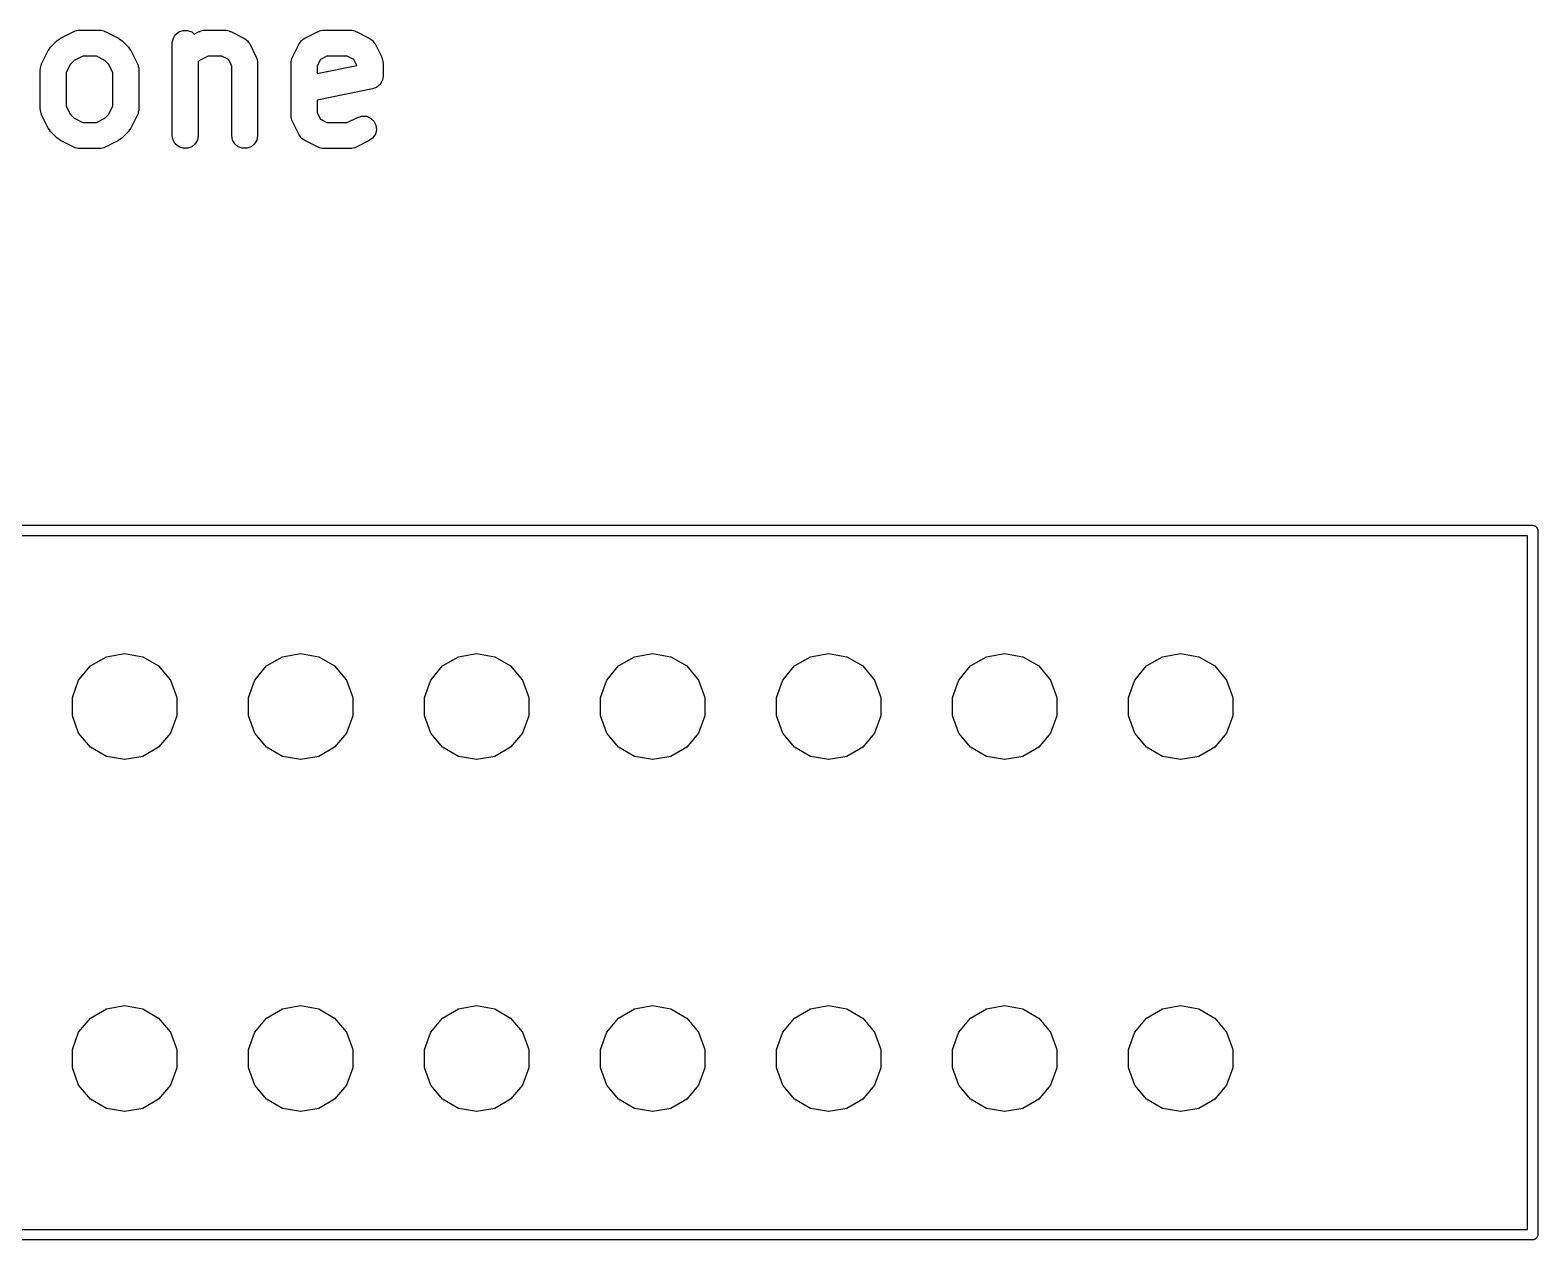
# Model space of a CAD drawing. Extents: x 125.2 to 205.2, y -134.4 to -54.5.
# Drawn here: x 180.61 to 202.37, y -120.72 to -103.27 of the extents above; entities that cross this region are included whole.
import ezdxf

# ---------------------------------------------------------------- set-up
doc = ezdxf.new("R2010")
doc.units = 0
doc.header["$MEASUREMENT"] = 0
doc.layers.add('BLACK', color=7, linetype='CONTINUOUS')

msp = doc.modelspace()

# ---------------------------------------------------------------- linework, layer by layer
at = {"layer": 'Black'}
for p, q in [((181.048, -103.385), (181.239, -103.29)), ((181.239, -103.29), (181.249, -103.287)), ((181.249, -103.287), (181.258, -103.281)), ((181.258, -103.281), (181.28, -103.277)), ((181.28, -103.277), (181.301, -103.271)), ((181.301, -103.271), (181.312, -103.272)), ((181.312, -103.272), (181.323, -103.27)), ((181.323, -103.27), (181.608, -103.27)), ((181.608, -103.27), (181.619, -103.272)), ((181.619, -103.272), (181.63, -103.271)), ((181.63, -103.271), (181.651, -103.277)), ((181.651, -103.277), (181.672, -103.281)), ((181.672, -103.281), (181.682, -103.287)), ((181.682, -103.287), (181.692, -103.29)), ((181.692, -103.29), (181.883, -103.385)), ((182.67, -103.393), (182.703, -103.337)), ((182.703, -103.337), (182.753, -103.295)), ((182.753, -103.295), (182.814, -103.273)), ((182.814, -103.273), (182.879, -103.273)), ((182.879, -103.273), (182.94, -103.295)), ((182.94, -103.295), (182.976, -103.326)), ((182.976, -103.326), (183.048, -103.29)), ((183.048, -103.29), (183.059, -103.287)), ((183.059, -103.287), (183.068, -103.281)), ((183.068, -103.281), (183.09, -103.277)), ((183.09, -103.277), (183.111, -103.271)), ((183.111, -103.271), (183.121, -103.272)), ((183.121, -103.272), (183.132, -103.27)), ((183.132, -103.27), (183.418, -103.27)), ((183.418, -103.27), (183.428, -103.272)), ((183.428, -103.272), (183.439, -103.271)), ((183.439, -103.271), (183.46, -103.277)), ((183.46, -103.277), (183.482, -103.281)), ((183.482, -103.281), (183.491, -103.287)), ((183.491, -103.287), (183.502, -103.29)), ((183.502, -103.29), (183.692, -103.385)), ((184.572, -103.385), (184.762, -103.29)), ((184.762, -103.29), (184.773, -103.287)), ((184.773, -103.287), (184.782, -103.281)), ((184.782, -103.281), (184.804, -103.277)), ((184.804, -103.277), (184.825, -103.271)), ((184.825, -103.271), (184.836, -103.272)), ((184.836, -103.272), (184.846, -103.27)), ((184.846, -103.27), (185.227, -103.27)), ((185.227, -103.27), (185.238, -103.272)), ((185.238, -103.272), (185.249, -103.271)), ((185.249, -103.271), (185.27, -103.277)), ((185.27, -103.277), (185.291, -103.281)), ((185.291, -103.281), (185.301, -103.287)), ((185.301, -103.287), (185.311, -103.29)), ((185.311, -103.29), (185.502, -103.385)), ((180.869, -103.564), (180.887, -103.54)), ((180.887, -103.54), (180.904, -103.515)), ((180.904, -103.515), (180.999, -103.42)), ((180.999, -103.42), (181.024, -103.403)), ((181.024, -103.403), (181.048, -103.385)), ((181.883, -103.385), (181.907, -103.403)), ((181.907, -103.403), (181.931, -103.42)), ((181.931, -103.42), (182.027, -103.515)), ((182.027, -103.515), (182.044, -103.54)), ((182.044, -103.54), (182.062, -103.564)), ((182.659, -103.457), (182.67, -103.393)), ((182.659, -104.791), (182.659, -103.457)), ((183.692, -103.385), (183.714, -103.401)), ((183.714, -103.401), (183.737, -103.417)), ((183.737, -103.417), (183.74, -103.421)), ((183.74, -103.421), (183.744, -103.424)), ((183.744, -103.424), (183.76, -103.447)), ((183.76, -103.447), (183.776, -103.469)), ((183.776, -103.469), (183.871, -103.659)), ((184.393, -103.659), (184.488, -103.469)), ((184.488, -103.469), (184.505, -103.447)), ((184.505, -103.447), (184.52, -103.424)), ((184.52, -103.424), (184.524, -103.421)), ((184.524, -103.421), (184.527, -103.417)), ((184.527, -103.417), (184.55, -103.401)), ((184.55, -103.401), (184.572, -103.385)), ((185.502, -103.385), (185.524, -103.401)), ((185.524, -103.401), (185.547, -103.417)), ((185.547, -103.417), (185.55, -103.421)), ((185.55, -103.421), (185.554, -103.424)), ((185.554, -103.424), (185.569, -103.447)), ((185.569, -103.447), (185.585, -103.469)), ((185.585, -103.469), (185.681, -103.659)), ((180.762, -103.796), (180.765, -103.774)), ((180.765, -103.774), (180.771, -103.765)), ((180.771, -103.765), (180.774, -103.755)), ((180.774, -103.755), (180.869, -103.564)), ((181.191, -103.759), (181.129, -103.883)), ((181.243, -103.707), (181.191, -103.759)), ((181.367, -103.645), (181.243, -103.707)), ((181.564, -103.645), (181.367, -103.645)), ((181.688, -103.707), (181.564, -103.645)), ((181.74, -103.759), (181.688, -103.707)), ((181.802, -103.883), (181.74, -103.759)), ((182.062, -103.564), (182.157, -103.755)), ((182.157, -103.755), (182.16, -103.765)), ((182.16, -103.765), (182.165, -103.774)), ((182.165, -103.774), (182.169, -103.796)), ((183.053, -103.707), (183.034, -103.726)), ((183.034, -103.726), (183.034, -104.791)), ((183.176, -103.645), (183.053, -103.707)), ((183.373, -103.645), (183.176, -103.645)), ((183.468, -103.692), (183.373, -103.645)), ((183.516, -103.787), (183.468, -103.692)), ((183.871, -103.659), (183.874, -103.67)), ((183.874, -103.67), (183.88, -103.679)), ((183.88, -103.679), (183.883, -103.701)), ((183.883, -103.701), (183.89, -103.722)), ((183.89, -103.722), (183.889, -103.732)), ((183.889, -103.732), (183.891, -103.743)), ((183.891, -103.743), (183.891, -104.791)), ((184.373, -103.743), (184.375, -103.732)), ((184.373, -104.505), (184.373, -103.743)), ((184.374, -103.722), (184.381, -103.701)), ((184.375, -103.732), (184.374, -103.722)), ((184.381, -103.701), (184.384, -103.679)), ((184.384, -103.679), (184.39, -103.67)), ((184.39, -103.67), (184.393, -103.659)), ((184.796, -103.692), (184.748, -103.787)), ((184.891, -103.645), (184.796, -103.692)), ((185.183, -103.645), (184.891, -103.645)), ((185.278, -103.692), (185.183, -103.645)), ((185.322, -103.781), (185.278, -103.692)), ((185.681, -103.659), (185.684, -103.67)), ((185.684, -103.67), (185.689, -103.679)), ((185.689, -103.679), (185.693, -103.701)), ((185.693, -103.701), (185.699, -103.722)), ((185.699, -103.722), (185.699, -103.732)), ((185.699, -103.732), (185.701, -103.743)), ((185.701, -103.743), (185.701, -103.934)), ((180.754, -103.838), (180.756, -103.828)), ((180.754, -104.41), (180.754, -103.838)), ((180.755, -103.817), (180.762, -103.796)), ((180.756, -103.828), (180.755, -103.817)), ((181.129, -103.883), (181.129, -104.366)), ((181.802, -104.366), (181.802, -103.883)), ((182.169, -103.796), (182.175, -103.817)), ((182.175, -103.817), (182.175, -103.828)), ((182.175, -103.828), (182.177, -103.838)), ((182.177, -103.838), (182.177, -104.41)), ((183.516, -104.791), (183.516, -103.787)), ((184.748, -103.895), (185.322, -103.781)), ((184.748, -103.787), (184.748, -103.895)), ((185.689, -103.998), (185.674, -104.024)), ((185.69, -103.996), (185.689, -103.998)), ((185.691, -103.994), (185.69, -103.996)), ((185.695, -103.964), (185.691, -103.994)), ((185.701, -103.934), (185.695, -103.964)), ((185.55, -104.117), (184.748, -104.278)), ((185.578, -104.106), (185.55, -104.117)), ((185.607, -104.096), (185.578, -104.106)), ((185.608, -104.095), (185.607, -104.096)), ((185.61, -104.094), (185.608, -104.095)), ((185.633, -104.074), (185.61, -104.094)), ((185.657, -104.054), (185.633, -104.074)), ((185.658, -104.052), (185.657, -104.054)), ((185.659, -104.051), (185.658, -104.052)), ((185.674, -104.024), (185.659, -104.051)), ((180.756, -104.42), (180.754, -104.41)), ((180.755, -104.431), (180.756, -104.42)), ((180.762, -104.452), (180.755, -104.431)), ((181.129, -104.366), (181.191, -104.489)), ((181.74, -104.489), (181.802, -104.366)), ((182.175, -104.431), (182.169, -104.452)), ((182.177, -104.41), (182.175, -104.42)), ((182.175, -104.42), (182.175, -104.431)), ((184.748, -104.278), (184.748, -104.461)), ((180.765, -104.474), (180.762, -104.452)), ((180.771, -104.483), (180.765, -104.474)), ((180.774, -104.494), (180.771, -104.483)), ((180.869, -104.684), (180.774, -104.494)), ((181.191, -104.489), (181.243, -104.541)), ((181.243, -104.541), (181.367, -104.603)), ((181.367, -104.603), (181.564, -104.603)), ((181.564, -104.603), (181.688, -104.541)), ((181.688, -104.541), (181.74, -104.489)), ((182.157, -104.494), (182.062, -104.684)), ((182.16, -104.483), (182.157, -104.494)), ((182.165, -104.474), (182.16, -104.483)), ((182.169, -104.452), (182.165, -104.474)), ((184.375, -104.516), (184.373, -104.505)), ((184.374, -104.526), (184.375, -104.516)), ((184.381, -104.548), (184.374, -104.526)), ((184.384, -104.569), (184.381, -104.548)), ((184.39, -104.579), (184.384, -104.569)), ((184.393, -104.589), (184.39, -104.579)), ((184.488, -104.779), (184.393, -104.589)), ((184.748, -104.461), (184.796, -104.556)), ((184.796, -104.556), (184.891, -104.603)), ((184.891, -104.603), (185.183, -104.603)), ((185.183, -104.603), (185.334, -104.528)), ((185.334, -104.528), (185.396, -104.509)), ((185.396, -104.509), (185.461, -104.513)), ((185.461, -104.513), (185.521, -104.539)), ((185.521, -104.539), (185.568, -104.584)), ((185.568, -104.584), (185.597, -104.642)), ((185.597, -104.642), (185.605, -104.707)), ((180.887, -104.708), (180.869, -104.684)), ((180.904, -104.733), (180.887, -104.708)), ((180.999, -104.828), (180.904, -104.733)), ((181.024, -104.845), (180.999, -104.828)), ((181.048, -104.863), (181.024, -104.845)), ((181.239, -104.958), (181.048, -104.863)), ((181.883, -104.863), (181.692, -104.958)), ((181.907, -104.845), (181.883, -104.863)), ((181.931, -104.828), (181.907, -104.845)), ((182.027, -104.733), (181.931, -104.828)), ((182.044, -104.708), (182.027, -104.733)), ((182.062, -104.684), (182.044, -104.708)), ((182.67, -104.855), (182.659, -104.791)), ((182.703, -104.911), (182.67, -104.855)), ((183.023, -104.855), (182.99, -104.911)), ((183.034, -104.791), (183.023, -104.855)), ((183.527, -104.855), (183.516, -104.791)), ((183.56, -104.911), (183.527, -104.855)), ((183.88, -104.855), (183.847, -104.911)), ((183.891, -104.791), (183.88, -104.855)), ((184.505, -104.801), (184.488, -104.779)), ((184.52, -104.824), (184.505, -104.801)), ((184.524, -104.828), (184.52, -104.824)), ((184.527, -104.832), (184.524, -104.828)), ((184.55, -104.847), (184.527, -104.832)), ((184.572, -104.863), (184.55, -104.847)), ((184.762, -104.958), (184.572, -104.863)), ((185.502, -104.863), (185.311, -104.958)), ((185.554, -104.824), (185.502, -104.863)), ((185.59, -104.77), (185.554, -104.824)), ((185.605, -104.707), (185.59, -104.77)), ((181.249, -104.962), (181.239, -104.958)), ((181.258, -104.967), (181.249, -104.962)), ((181.28, -104.971), (181.258, -104.967)), ((181.301, -104.977), (181.28, -104.971)), ((181.312, -104.976), (181.301, -104.977)), ((181.323, -104.978), (181.312, -104.976)), ((181.608, -104.978), (181.323, -104.978)), ((181.619, -104.976), (181.608, -104.978)), ((181.63, -104.977), (181.619, -104.976)), ((181.651, -104.971), (181.63, -104.977)), ((181.672, -104.967), (181.651, -104.971)), ((181.682, -104.962), (181.672, -104.967)), ((181.692, -104.958), (181.682, -104.962)), ((182.753, -104.953), (182.703, -104.911)), ((182.814, -104.975), (182.753, -104.953)), ((182.879, -104.975), (182.814, -104.975)), ((182.94, -104.953), (182.879, -104.975)), ((182.99, -104.911), (182.94, -104.953)), ((183.61, -104.953), (183.56, -104.911)), ((183.671, -104.975), (183.61, -104.953)), ((183.736, -104.975), (183.671, -104.975)), ((183.797, -104.953), (183.736, -104.975)), ((183.847, -104.911), (183.797, -104.953)), ((184.773, -104.962), (184.762, -104.958)), ((184.782, -104.967), (184.773, -104.962)), ((184.804, -104.971), (184.782, -104.967)), ((184.825, -104.977), (184.804, -104.971)), ((184.836, -104.976), (184.825, -104.977)), ((184.846, -104.978), (184.836, -104.976)), ((185.227, -104.978), (184.846, -104.978)), ((185.238, -104.976), (185.227, -104.978)), ((185.249, -104.977), (185.238, -104.976)), ((185.27, -104.971), (185.249, -104.977)), ((185.291, -104.967), (185.27, -104.971)), ((185.301, -104.962), (185.291, -104.967)), ((185.311, -104.958), (185.301, -104.962)), ((131.17, -110.415), (202.29, -110.415)), ((202.29, -110.415), (202.296, -110.416)), ((202.296, -110.416), (202.303, -110.416)), ((202.303, -110.416), (202.309, -110.418)), ((202.309, -110.418), (202.316, -110.42)), ((202.316, -110.42), (202.321, -110.423)), ((202.321, -110.423), (202.327, -110.425)), ((202.327, -110.425), (202.333, -110.429)), ((202.333, -110.429), (202.338, -110.433)), ((202.338, -110.433), (202.342, -110.438)), ((202.342, -110.438), (202.347, -110.442)), ((202.347, -110.442), (202.351, -110.447)), ((202.351, -110.447), (202.355, -110.453)), ((202.355, -110.453), (202.357, -110.459)), ((202.357, -110.459), (202.36, -110.464)), ((202.36, -110.464), (202.362, -110.471)), ((202.362, -110.471), (202.364, -110.477)), ((202.364, -110.477), (202.364, -110.484)), ((202.364, -110.484), (202.365, -110.49)), ((202.365, -110.49), (202.365, -120.65)), ((202.215, -110.565), (131.245, -110.565)), ((202.215, -120.575), (202.215, -110.565)), ((181.708, -112.311), (181.97, -112.265)), ((181.97, -112.265), (182.232, -112.311)), ((184.248, -112.311), (184.51, -112.265)), ((184.51, -112.265), (184.772, -112.311)), ((186.788, -112.311), (187.05, -112.265)), ((187.05, -112.265), (187.312, -112.311)), ((189.328, -112.311), (189.59, -112.265)), ((189.59, -112.265), (189.852, -112.311)), ((191.868, -112.311), (192.13, -112.265)), ((192.13, -112.265), (192.392, -112.311)), ((194.408, -112.311), (194.67, -112.265)), ((194.67, -112.265), (194.932, -112.311)), ((196.948, -112.311), (197.21, -112.265)), ((197.21, -112.265), (197.472, -112.311)), ((181.308, -112.648), (181.478, -112.444)), ((181.478, -112.444), (181.708, -112.311)), ((182.232, -112.311), (182.462, -112.444)), ((182.462, -112.444), (182.632, -112.648)), ((183.848, -112.648), (184.018, -112.444)), ((184.018, -112.444), (184.248, -112.311)), ((184.772, -112.311), (185.002, -112.444)), ((185.002, -112.444), (185.172, -112.648)), ((186.388, -112.648), (186.558, -112.444)), ((186.558, -112.444), (186.788, -112.311)), ((187.312, -112.311), (187.542, -112.444)), ((187.542, -112.444), (187.712, -112.648)), ((188.928, -112.648), (189.098, -112.444)), ((189.098, -112.444), (189.328, -112.311)), ((189.852, -112.311), (190.082, -112.444)), ((190.082, -112.444), (190.252, -112.648)), ((191.468, -112.648), (191.638, -112.444)), ((191.638, -112.444), (191.868, -112.311)), ((192.392, -112.311), (192.622, -112.444)), ((192.622, -112.444), (192.792, -112.648)), ((194.008, -112.648), (194.178, -112.444)), ((194.178, -112.444), (194.408, -112.311)), ((194.932, -112.311), (195.162, -112.444)), ((195.162, -112.444), (195.332, -112.648)), ((196.548, -112.648), (196.718, -112.444)), ((196.718, -112.444), (196.948, -112.311)), ((197.472, -112.311), (197.702, -112.444)), ((197.702, -112.444), (197.872, -112.648)), ((181.217, -112.897), (181.308, -112.648)), ((182.632, -112.648), (182.723, -112.897)), ((183.757, -112.897), (183.848, -112.648)), ((185.172, -112.648), (185.263, -112.897)), ((186.297, -112.897), (186.388, -112.648)), ((187.712, -112.648), (187.803, -112.897)), ((188.837, -112.897), (188.928, -112.648)), ((190.252, -112.648), (190.343, -112.897)), ((191.377, -112.897), (191.468, -112.648)), ((192.792, -112.648), (192.883, -112.897)), ((193.917, -112.897), (194.008, -112.648)), ((195.332, -112.648), (195.423, -112.897)), ((196.457, -112.897), (196.548, -112.648)), ((197.872, -112.648), (197.963, -112.897)), ((181.217, -113.163), (181.217, -112.897)), ((182.723, -112.897), (182.723, -113.163)), ((183.757, -113.163), (183.757, -112.897)), ((185.263, -112.897), (185.263, -113.163)), ((186.297, -113.163), (186.297, -112.897)), ((187.803, -112.897), (187.803, -113.163)), ((188.837, -113.163), (188.837, -112.897)), ((190.343, -112.897), (190.343, -113.163)), ((191.377, -113.163), (191.377, -112.897)), ((192.883, -112.897), (192.883, -113.163)), ((193.917, -113.163), (193.917, -112.897)), ((195.423, -112.897), (195.423, -113.163)), ((196.457, -113.163), (196.457, -112.897)), ((197.963, -112.897), (197.963, -113.163)), ((181.308, -113.412), (181.217, -113.163)), ((182.723, -113.163), (182.632, -113.412)), ((183.848, -113.412), (183.757, -113.163)), ((185.263, -113.163), (185.172, -113.412)), ((186.388, -113.412), (186.297, -113.163)), ((187.803, -113.163), (187.712, -113.412)), ((188.928, -113.412), (188.837, -113.163)), ((190.343, -113.163), (190.252, -113.412)), ((191.468, -113.412), (191.377, -113.163)), ((192.883, -113.163), (192.792, -113.412)), ((194.008, -113.412), (193.917, -113.163)), ((195.423, -113.163), (195.332, -113.412)), ((196.548, -113.412), (196.457, -113.163)), ((197.963, -113.163), (197.872, -113.412)), ((181.478, -113.616), (181.308, -113.412)), ((182.632, -113.412), (182.462, -113.616)), ((184.018, -113.616), (183.848, -113.412)), ((185.172, -113.412), (185.002, -113.616)), ((186.558, -113.616), (186.388, -113.412)), ((187.712, -113.412), (187.542, -113.616)), ((189.098, -113.616), (188.928, -113.412)), ((190.252, -113.412), (190.082, -113.616)), ((191.638, -113.616), (191.468, -113.412)), ((192.792, -113.412), (192.622, -113.616)), ((194.178, -113.616), (194.008, -113.412)), ((195.332, -113.412), (195.162, -113.616)), ((196.718, -113.616), (196.548, -113.412)), ((197.872, -113.412), (197.702, -113.616)), ((181.708, -113.749), (181.478, -113.616)), ((181.97, -113.795), (181.708, -113.749)), ((182.232, -113.749), (181.97, -113.795)), ((182.462, -113.616), (182.232, -113.749)), ((184.248, -113.749), (184.018, -113.616)), ((184.51, -113.795), (184.248, -113.749)), ((184.772, -113.749), (184.51, -113.795)), ((185.002, -113.616), (184.772, -113.749)), ((186.788, -113.749), (186.558, -113.616)), ((187.05, -113.795), (186.788, -113.749)), ((187.312, -113.749), (187.05, -113.795)), ((187.542, -113.616), (187.312, -113.749)), ((189.328, -113.749), (189.098, -113.616)), ((189.59, -113.795), (189.328, -113.749)), ((189.852, -113.749), (189.59, -113.795)), ((190.082, -113.616), (189.852, -113.749)), ((191.868, -113.749), (191.638, -113.616)), ((192.13, -113.795), (191.868, -113.749)), ((192.392, -113.749), (192.13, -113.795)), ((192.622, -113.616), (192.392, -113.749)), ((194.408, -113.749), (194.178, -113.616)), ((194.67, -113.795), (194.408, -113.749)), ((194.932, -113.749), (194.67, -113.795)), ((195.162, -113.616), (194.932, -113.749)), ((196.948, -113.749), (196.718, -113.616)), ((197.21, -113.795), (196.948, -113.749)), ((197.472, -113.749), (197.21, -113.795)), ((197.702, -113.616), (197.472, -113.749)), ((181.478, -117.524), (181.708, -117.391)), ((181.708, -117.391), (181.97, -117.345)), ((181.97, -117.345), (182.232, -117.391)), ((182.232, -117.391), (182.462, -117.524)), ((184.018, -117.524), (184.248, -117.391)), ((184.248, -117.391), (184.51, -117.345)), ((184.51, -117.345), (184.772, -117.391)), ((184.772, -117.391), (185.002, -117.524)), ((186.558, -117.524), (186.788, -117.391)), ((186.788, -117.391), (187.05, -117.345)), ((187.05, -117.345), (187.312, -117.391)), ((187.312, -117.391), (187.542, -117.524)), ((189.098, -117.524), (189.328, -117.391)), ((189.328, -117.391), (189.59, -117.345)), ((189.59, -117.345), (189.852, -117.391)), ((189.852, -117.391), (190.082, -117.524)), ((191.638, -117.524), (191.868, -117.391)), ((191.868, -117.391), (192.13, -117.345)), ((192.13, -117.345), (192.392, -117.391)), ((192.392, -117.391), (192.622, -117.524)), ((194.178, -117.524), (194.408, -117.391)), ((194.408, -117.391), (194.67, -117.345)), ((194.67, -117.345), (194.932, -117.391)), ((194.932, -117.391), (195.162, -117.524)), ((196.718, -117.524), (196.948, -117.391)), ((196.948, -117.391), (197.21, -117.345)), ((197.21, -117.345), (197.472, -117.391)), ((197.472, -117.391), (197.702, -117.524)), ((181.308, -117.728), (181.478, -117.524)), ((182.462, -117.524), (182.632, -117.728)), ((183.848, -117.728), (184.018, -117.524)), ((185.002, -117.524), (185.172, -117.728)), ((186.388, -117.728), (186.558, -117.524)), ((187.542, -117.524), (187.712, -117.728)), ((188.928, -117.728), (189.098, -117.524)), ((190.082, -117.524), (190.252, -117.728)), ((191.468, -117.728), (191.638, -117.524)), ((192.622, -117.524), (192.792, -117.728)), ((194.008, -117.728), (194.178, -117.524)), ((195.162, -117.524), (195.332, -117.728)), ((196.548, -117.728), (196.718, -117.524)), ((197.702, -117.524), (197.872, -117.728)), ((181.217, -117.977), (181.308, -117.728)), ((182.632, -117.728), (182.723, -117.977)), ((183.757, -117.977), (183.848, -117.728)), ((185.172, -117.728), (185.263, -117.977)), ((186.297, -117.977), (186.388, -117.728)), ((187.712, -117.728), (187.803, -117.977)), ((188.837, -117.977), (188.928, -117.728)), ((190.252, -117.728), (190.343, -117.977)), ((191.377, -117.977), (191.468, -117.728)), ((192.792, -117.728), (192.883, -117.977)), ((193.917, -117.977), (194.008, -117.728)), ((195.332, -117.728), (195.423, -117.977)), ((196.457, -117.977), (196.548, -117.728)), ((197.872, -117.728), (197.963, -117.977)), ((181.217, -118.243), (181.217, -117.977)), ((182.723, -117.977), (182.723, -118.243)), ((183.757, -118.243), (183.757, -117.977)), ((185.263, -117.977), (185.263, -118.243)), ((186.297, -118.243), (186.297, -117.977)), ((187.803, -117.977), (187.803, -118.243)), ((188.837, -118.243), (188.837, -117.977)), ((190.343, -117.977), (190.343, -118.243)), ((191.377, -118.243), (191.377, -117.977)), ((192.883, -117.977), (192.883, -118.243)), ((193.917, -118.243), (193.917, -117.977)), ((195.423, -117.977), (195.423, -118.243)), ((196.457, -118.243), (196.457, -117.977)), ((197.963, -117.977), (197.963, -118.243)), ((181.308, -118.492), (181.217, -118.243)), ((182.723, -118.243), (182.632, -118.492)), ((183.848, -118.492), (183.757, -118.243)), ((185.263, -118.243), (185.172, -118.492)), ((186.388, -118.492), (186.297, -118.243)), ((187.803, -118.243), (187.712, -118.492)), ((188.928, -118.492), (188.837, -118.243)), ((190.343, -118.243), (190.252, -118.492)), ((191.468, -118.492), (191.377, -118.243)), ((192.883, -118.243), (192.792, -118.492)), ((194.008, -118.492), (193.917, -118.243)), ((195.423, -118.243), (195.332, -118.492)), ((196.548, -118.492), (196.457, -118.243)), ((197.963, -118.243), (197.872, -118.492)), ((181.478, -118.696), (181.308, -118.492)), ((182.632, -118.492), (182.462, -118.696)), ((184.018, -118.696), (183.848, -118.492)), ((185.172, -118.492), (185.002, -118.696)), ((186.558, -118.696), (186.388, -118.492)), ((187.712, -118.492), (187.542, -118.696)), ((189.098, -118.696), (188.928, -118.492)), ((190.252, -118.492), (190.082, -118.696)), ((191.638, -118.696), (191.468, -118.492)), ((192.792, -118.492), (192.622, -118.696)), ((194.178, -118.696), (194.008, -118.492)), ((195.332, -118.492), (195.162, -118.696)), ((196.718, -118.696), (196.548, -118.492)), ((197.872, -118.492), (197.702, -118.696)), ((181.708, -118.829), (181.478, -118.696)), ((182.462, -118.696), (182.232, -118.829)), ((184.248, -118.829), (184.018, -118.696)), ((185.002, -118.696), (184.772, -118.829)), ((186.788, -118.829), (186.558, -118.696)), ((187.542, -118.696), (187.312, -118.829)), ((189.328, -118.829), (189.098, -118.696)), ((190.082, -118.696), (189.852, -118.829)), ((191.868, -118.829), (191.638, -118.696)), ((192.622, -118.696), (192.392, -118.829)), ((194.408, -118.829), (194.178, -118.696)), ((195.162, -118.696), (194.932, -118.829)), ((196.948, -118.829), (196.718, -118.696)), ((197.702, -118.696), (197.472, -118.829)), ((181.97, -118.875), (181.708, -118.829)), ((182.232, -118.829), (181.97, -118.875)), ((184.51, -118.875), (184.248, -118.829)), ((184.772, -118.829), (184.51, -118.875)), ((187.05, -118.875), (186.788, -118.829)), ((187.312, -118.829), (187.05, -118.875)), ((189.59, -118.875), (189.328, -118.829)), ((189.852, -118.829), (189.59, -118.875)), ((192.13, -118.875), (191.868, -118.829)), ((192.392, -118.829), (192.13, -118.875)), ((194.67, -118.875), (194.408, -118.829)), ((194.932, -118.829), (194.67, -118.875)), ((197.21, -118.875), (196.948, -118.829)), ((197.472, -118.829), (197.21, -118.875)), ((202.29, -120.725), (131.17, -120.725)), ((131.245, -120.575), (202.215, -120.575)), ((202.296, -120.724), (202.29, -120.725)), ((202.303, -120.724), (202.296, -120.724)), ((202.309, -120.722), (202.303, -120.724)), ((202.316, -120.72), (202.309, -120.722)), ((202.321, -120.717), (202.316, -120.72)), ((202.327, -120.715), (202.321, -120.717)), ((202.333, -120.711), (202.327, -120.715)), ((202.338, -120.707), (202.333, -120.711)), ((202.342, -120.702), (202.338, -120.707)), ((202.347, -120.698), (202.342, -120.702)), ((202.351, -120.693), (202.347, -120.698)), ((202.355, -120.688), (202.351, -120.693)), ((202.357, -120.681), (202.355, -120.688)), ((202.36, -120.676), (202.357, -120.681)), ((202.362, -120.669), (202.36, -120.676)), ((202.364, -120.663), (202.362, -120.669)), ((202.365, -120.65), (202.364, -120.656)), ((202.364, -120.656), (202.364, -120.663))]:
    msp.add_line(p, q, dxfattribs=at)

doc.saveas('drawing.dxf')
